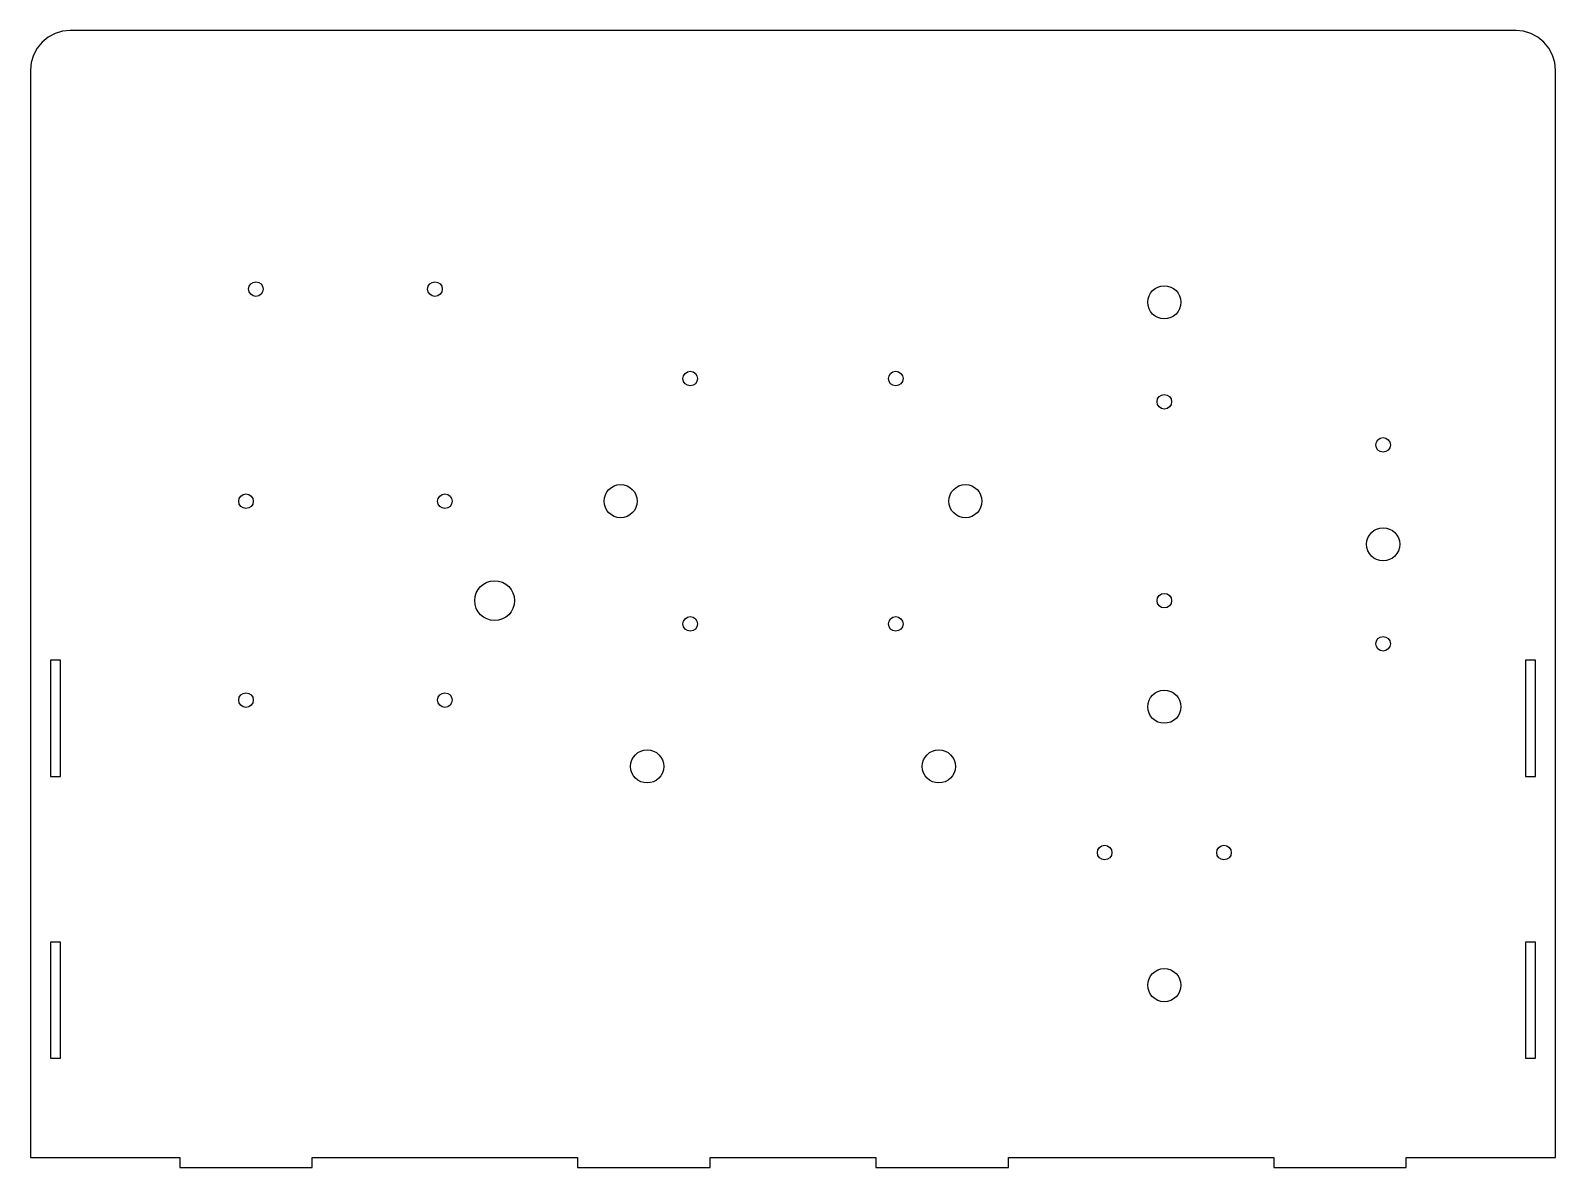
# Model space of a CAD drawing. Header units: metres. Extents: x 0 to 460, y -3 to 340.
import ezdxf

# ---------------------------------------------------------------- set-up
doc = ezdxf.new("R2010")
doc.units = ezdxf.units.M
doc.layers.add('CORTE', color=1, linetype='Continuous')

msp = doc.modelspace()

# ---------------------------------------------------------------- linework, layer by layer
at = {"layer": 'CORTE'}
for points in [[(0, 0), (45, 0), (45, -3), (85, -3), (85, 0), (165, 0), (165, -3), (205, -3), (205, 0), (255, 0), (255, -3), (295, -3), (295, 0), (375, 0), (375, -3), (415, -3), (415, 0), (460, 0), (460, 328), (459.77, 330.34), (459.09, 332.59), (457.98, 334.67), (456.49, 336.49), (454.67, 337.98), (452.59, 339.09), (450.34, 339.77), (448, 340), (12, 340), (9.66, 339.77), (7.41, 339.09), (5.33, 337.98), (3.51, 336.49), (2.02, 334.67), (0.91, 332.59), (0.23, 330.34), (0, 328)], [(6, 115), (9, 115), (9, 150), (6, 150)], [(451, 115), (454, 115), (454, 150), (451, 150)], [(6, 30), (9, 30), (9, 65), (6, 65)], [(451, 30), (454, 30), (454, 65), (451, 65)]]:
    msp.add_lwpolyline(points, close=True, dxfattribs=at)
for centre, radius in [((68, 262), 2.2), ((122, 262), 2.2), ((342, 258), 5), ((199, 235), 2.2), ((261, 235), 2.2), ((342, 228), 2.2), ((408, 215), 2.2), ((178, 198), 5), ((282, 198), 5), ((65, 198), 2.2), ((125, 198), 2.2), ((408, 185), 5), ((140, 168), 6), ((342, 168), 2.2), ((199, 161), 2.2), ((261, 161), 2.2), ((408, 155), 2.2), ((65, 138), 2.2), ((125, 138), 2.2), ((342, 136), 5), ((186, 118), 5), ((274, 118), 5), ((324, 92), 2.2), ((360, 92), 2.2), ((342, 52), 5)]:
    msp.add_circle(centre, radius, dxfattribs=at)

doc.saveas('drawing.dxf')
